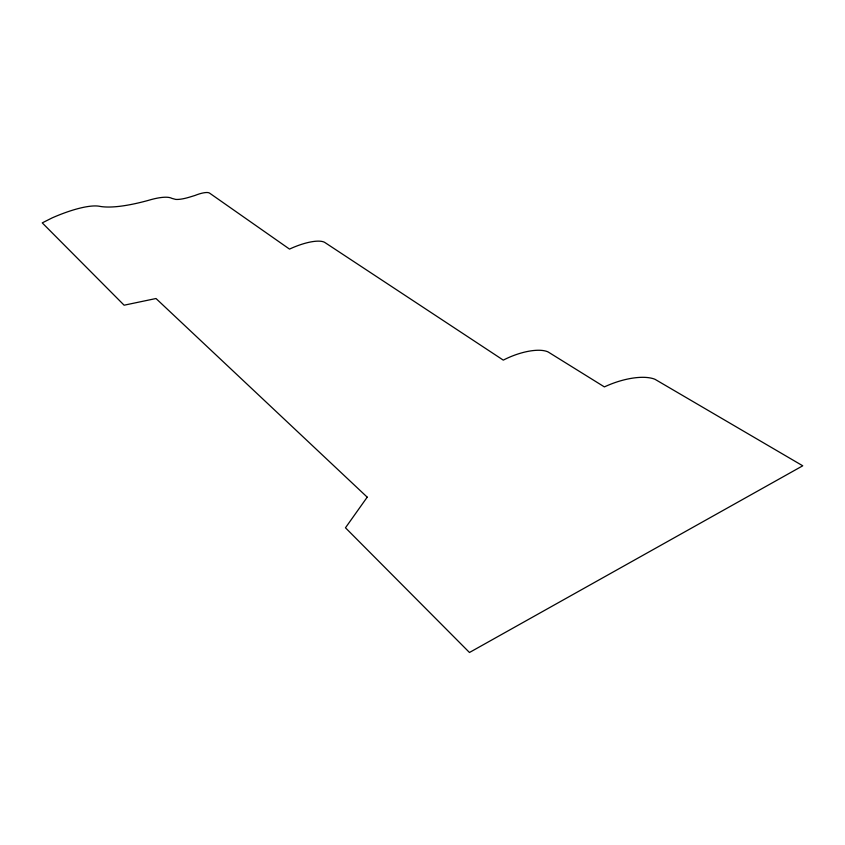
<?xml version="1.0" encoding="UTF-8"?>
<svg xmlns="http://www.w3.org/2000/svg" width="845" height="845" viewBox="0 0 845 845"><rect width="100%" height="100%" fill="white"/><g stroke="black" fill="none" stroke-linecap="round" stroke-linejoin="round"><path stroke-width="1.27" d="M367.216 497.156L345.468 527.787L469.471 652.488L802.75 465.796L654.991 379.299A46.623 19.308 -21.4 0 0 604.397 386.904L548.099 351.942A38.49 14.956 -22.5 0 0 503.293 360.128L324.786 242.452A33.811 10.573 -24.1 0 0 289.518 249.106L209.549 193.104A17.301 4.753 -24.6 0 0 194.973 195.47L190.083 196.969A29.881 8.059 -24.5 0 1 175.718 199.409L171.841 198.364A43.644 11.809 -25 0 0 148.466 200.349A114.033 29.269 -24.5 0 1 99.245 206.243A57.513 15.052 -25.5 0 0 52.158 217.894L42.25 222.879L124.12 305.203L156.008 298.517L367.216 497.156"/></g></svg>
